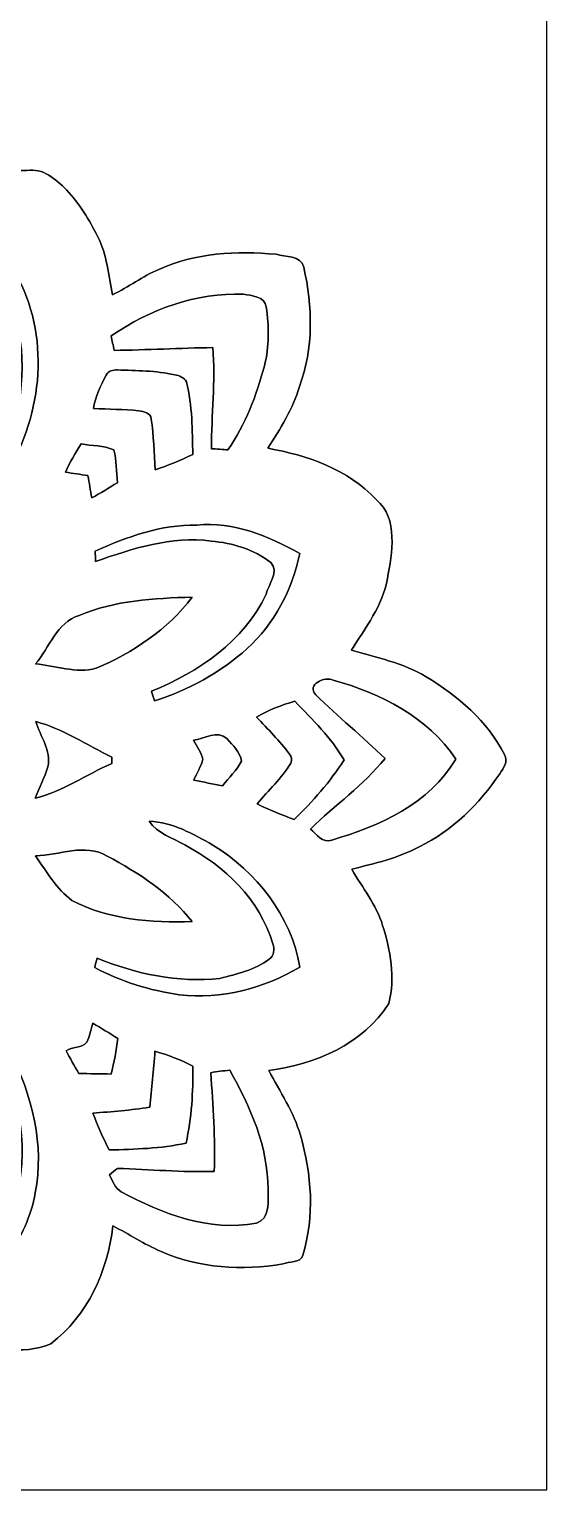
# Model space of a CAD drawing. Header units: centimetres. Extents: x -16.8 to 16.8, y -16.7 to 16.7.
# Drawn here: x 9.05 to 16.77, y -16.67 to 5.13 of the extents above; entities that cross this region are included whole.
import ezdxf

# ---------------------------------------------------------------- set-up
doc = ezdxf.new("R2010")
doc.units = ezdxf.units.CM
doc.header["$MEASUREMENT"] = 0
doc.layers.add('Layer 1', color=7, linetype='Continuous')

msp = doc.modelspace()

# ---------------------------------------------------------------- linework, layer by layer
at = {"layer": 'Layer 1', "color": 7}
for points, knots in [([(-16.77458, 16.66875), (-16.77458, 16.66875), (16.77458, 16.66875), (16.77458, 16.66875), (16.77458, 16.66875), (16.77458, 16.66875), (16.77458, -16.66875), (16.77458, -16.66875), (16.77458, -16.66875), (16.77458, -16.66875), (-16.77458, -16.66875), (-16.77458, -16.66875), (-16.77458, -16.66875), (-16.77458, -16.66875), (-16.77458, 16.66875), (-16.77458, 16.66875), (-16.77458, 16.66875), (-16.77458, 16.66875), (-16.77458, 16.66875), (-16.77458, 16.66875)], [0, 0, 0, 0, 0.16666667, 0.16666667, 0.16666667, 0.16666667, 0.33333333, 0.33333333, 0.33333333, 0.33333333, 0.5, 0.5, 0.5, 0.5, 0.66666667, 0.66666667, 0.66666667, 0.66666667, 1, 1, 1, 1]), ([(5.41267, 4.60798), (5.00733, 4.32082), (4.66055, 3.95146), (4.42031, 3.51508), (4.42031, 3.51508), (4.21464, 3.17535), (4.14055, 2.78059), (4.02484, 2.40594), (4.02484, 2.40594), (3.50238, 2.83386), (2.82293, 3.09174), (2.14101, 3.00743), (2.14101, 3.00743), (1.81681, 2.90266), (1.62031, 2.60632), (1.43263, 2.3428), (1.43263, 2.3428), (1.19451, 1.99214), (1.11795, 1.56845), (1.02129, 1.16381), (1.02129, 1.16381), (0.69215, 1.36454), (0.35983, 1.57798), (-0.01799, 1.67393), (-0.01799, 1.67393), (-0.58773, 1.85349), (-1.20579, 1.80481), (-1.78294, 1.68346), (-1.78294, 1.68346), (-1.93146, 1.16522), (-1.92687, 0.61031), (-1.82492, 0.08396), (-1.82492, 0.08396), (-1.73637, -0.36371), (-1.51553, -0.76623), (-1.26718, -1.14265), (-1.26718, -1.14265), (-1.80128, -1.22978), (-2.34103, -1.39347), (-2.7499, -1.76495), (-2.7499, -1.76495), (-2.94499, -1.94063), (-3.17782, -2.16041), (-3.12385, -2.45145), (-3.12385, -2.45145), (-3.14043, -3.06493), (-2.90618, -3.66536), (-2.51143, -4.13068), (-2.51143, -4.13068), (-2.70122, -4.18924), (-2.89348, -4.23898), (-3.08398, -4.29472), (-3.08398, -4.29472), (-3.70558, -4.48804), (-4.25274, -4.89479), (-4.63303, -5.42149), (-4.63303, -5.42149), (-4.70464, -5.54567), (-4.90749, -5.68113), (-4.82635, -5.8487), (-4.82635, -5.8487), (-4.54484, -6.34682), (-4.10633, -6.74829), (-3.61139, -7.03051), (-3.61139, -7.03051), (-3.2699, -7.22665), (-2.88114, -7.31308), (-2.51072, -7.43691), (-2.51072, -7.43691), (-2.95204, -7.96008), (-3.2071, -8.65681), (-3.09951, -9.34367), (-3.09951, -9.34367), (-3.04341, -9.57298), (-2.8254, -9.70915), (-2.66277, -9.85873), (-2.66277, -9.85873), (-2.27365, -10.19104), (-1.76777, -10.34274), (-1.27, -10.41506), (-1.27, -10.41506), (-1.57127, -10.88954), (-1.84291, -11.4046), (-1.88419, -11.9761), (-1.88419, -11.9761), (-1.89265, -12.35251), (-1.91594, -12.73951), (-1.82033, -13.10816), (-1.82033, -13.10816), (-1.79105, -13.25845), (-1.61255, -13.28667), (-1.48943, -13.30925), (-1.48943, -13.30925), (-0.87877, -13.40097), (-0.23601, -13.35334), (0.33408, -13.10464), (0.33408, -13.10464), (0.58702, -13.00445), (0.80927, -12.84323), (1.05728, -12.73281), (1.05728, -12.73281), (1.10913, -13.44189), (1.45097, -14.16579), (2.07116, -14.54256), (2.07116, -14.54256), (2.77036, -14.69037), (3.47063, -14.38381), (4.02872, -13.97917), (4.02872, -13.97917), (4.12397, -14.24905), (4.16207, -14.53868), (4.28942, -14.79726), (4.28942, -14.79726), (4.46687, -15.20155), (4.72581, -15.56985), (5.05248, -15.86759), (5.05248, -15.86759), (5.23487, -16.02422), (5.42431, -16.21049), (5.66491, -16.27152), (5.66491, -16.27152), (5.9309, -16.21155), (6.13092, -15.99318), (6.33448, -15.8242), (6.33448, -15.8242), (6.86435, -15.34266), (7.16245, -14.66215), (7.30074, -13.97), (7.30074, -13.97), (7.5438, -14.11605), (7.76781, -14.29985), (8.03839, -14.3951), (8.03839, -14.3951), (8.45679, -14.5475), (8.94503, -14.67626), (9.37295, -14.48858), (9.37295, -14.48858), (9.92223, -14.07654), (10.22279, -13.40203), (10.29899, -12.7314), (10.29899, -12.7314), (10.54312, -12.84993), (10.76501, -13.01009), (11.01831, -13.11134), (11.01831, -13.11134), (11.58628, -13.36357), (12.23045, -13.40132), (12.83829, -13.29866), (12.83829, -13.29866), (12.92225, -13.25774), (13.09511, -13.2909), (13.1318, -13.17061), (13.1318, -13.17061), (13.31489, -12.59099), (13.26515, -11.9574), (13.09899, -11.37955), (13.09899, -11.37955), (12.9988, -11.03136), (12.79137, -10.72903), (12.62486, -10.41153), (12.62486, -10.41153), (13.31454, -10.32651), (14.03703, -10.01818), (14.41697, -9.4107), (14.41697, -9.4107), (14.51504, -9.02652), (14.44484, -8.61942), (14.32525, -8.2483), (14.32525, -8.2483), (14.22964, -7.93962), (14.02327, -7.68562), (13.86311, -7.40974), (13.86311, -7.40974), (14.20566, -7.32155), (14.55632, -7.24429), (14.87029, -7.0739), (14.87029, -7.0739), (15.367, -6.83507), (15.76917, -6.43572), (16.07467, -5.98346), (16.07467, -5.98346), (16.12724, -5.90197), (16.20414, -5.79579), (16.14135, -5.69842), (16.14135, -5.69842), (15.89229, -5.19642), (15.44496, -4.82), (14.97259, -4.53602), (14.97259, -4.53602), (14.63075, -4.33105), (14.23599, -4.25168), (13.85923, -4.13879), (13.85923, -4.13879), (14.07125, -3.80153), (14.32525, -3.47557), (14.39721, -3.07269), (14.39721, -3.07269), (14.46248, -2.69169), (14.5669, -2.18052), (14.22823, -1.89371), (14.22823, -1.89371), (13.80455, -1.44074), (13.20659, -1.2319), (12.61216, -1.12854), (12.61216, -1.12854), (12.79525, -0.83503), (12.98857, -0.54151), (13.08347, -0.20496), (13.08347, -0.20496), (13.29443, 0.36336), (13.28314, 0.99166), (13.14697, 1.57586), (13.14697, 1.57586), (13.10569, 1.75648), (12.86827, 1.7205), (12.73387, 1.76671), (12.73387, 1.76671), (12.14649, 1.81751), (11.52807, 1.79246), (10.98515, 1.54023), (10.98515, 1.54023), (10.74067, 1.44074), (10.53077, 1.27847), (10.29511, 1.1624), (10.29511, 1.1624), (10.23126, 1.45344), (10.21327, 1.76071), (10.07463, 2.02918), (10.07463, 2.02918), (9.94586, 2.27859), (9.79911, 2.52307), (9.6079, 2.72909), (9.6079, 2.72909), (9.4488, 2.88396), (9.25618, 3.05894), (9.01382, 3.0159), (9.01382, 3.0159), (8.39435, 3.03812), (7.79533, 2.79471), (7.32543, 2.39959), (7.32543, 2.39959), (7.21713, 2.67441), (7.16456, 2.96792), (7.05097, 3.24062), (7.05097, 3.24062), (6.79415, 3.86115), (6.31331, 4.37409), (5.74216, 4.71946), (5.74216, 4.71946), (5.62328, 4.79178), (5.50192, 4.66831), (5.41267, 4.60798)], [0, 0, 0, 0, 0.015625, 0.015625, 0.015625, 0.015625, 0.03125, 0.03125, 0.03125, 0.03125, 0.046875, 0.046875, 0.046875, 0.046875, 0.0625, 0.0625, 0.0625, 0.0625, 0.078125, 0.078125, 0.078125, 0.078125, 0.09375, 0.09375, 0.09375, 0.09375, 0.109375, 0.109375, 0.109375, 0.109375, 0.125, 0.125, 0.125, 0.125, 0.140625, 0.140625, 0.140625, 0.140625, 0.15625, 0.15625, 0.15625, 0.15625, 0.171875, 0.171875, 0.171875, 0.171875, 0.1875, 0.1875, 0.1875, 0.1875, 0.203125, 0.203125, 0.203125, 0.203125, 0.21875, 0.21875, 0.21875, 0.21875, 0.234375, 0.234375, 0.234375, 0.234375, 0.25, 0.25, 0.25, 0.25, 0.265625, 0.265625, 0.265625, 0.265625, 0.28125, 0.28125, 0.28125, 0.28125, 0.296875, 0.296875, 0.296875, 0.296875, 0.3125, 0.3125, 0.3125, 0.3125, 0.328125, 0.328125, 0.328125, 0.328125, 0.34375, 0.34375, 0.34375, 0.34375, 0.359375, 0.359375, 0.359375, 0.359375, 0.375, 0.375, 0.375, 0.375, 0.390625, 0.390625, 0.390625, 0.390625, 0.40625, 0.40625, 0.40625, 0.40625, 0.421875, 0.421875, 0.421875, 0.421875, 0.4375, 0.4375, 0.4375, 0.4375, 0.453125, 0.453125, 0.453125, 0.453125, 0.46875, 0.46875, 0.46875, 0.46875, 0.484375, 0.484375, 0.484375, 0.484375, 0.5, 0.5, 0.5, 0.5, 0.515625, 0.515625, 0.515625, 0.515625, 0.53125, 0.53125, 0.53125, 0.53125, 0.546875, 0.546875, 0.546875, 0.546875, 0.5625, 0.5625, 0.5625, 0.5625, 0.578125, 0.578125, 0.578125, 0.578125, 0.59375, 0.59375, 0.59375, 0.59375, 0.609375, 0.609375, 0.609375, 0.609375, 0.625, 0.625, 0.625, 0.625, 0.640625, 0.640625, 0.640625, 0.640625, 0.65625, 0.65625, 0.65625, 0.65625, 0.671875, 0.671875, 0.671875, 0.671875, 0.6875, 0.6875, 0.6875, 0.6875, 0.703125, 0.703125, 0.703125, 0.703125, 0.71875, 0.71875, 0.71875, 0.71875, 0.734375, 0.734375, 0.734375, 0.734375, 0.75, 0.75, 0.75, 0.75, 0.765625, 0.765625, 0.765625, 0.765625, 0.78125, 0.78125, 0.78125, 0.78125, 0.796875, 0.796875, 0.796875, 0.796875, 0.8125, 0.8125, 0.8125, 0.8125, 0.828125, 0.828125, 0.828125, 0.828125, 0.84375, 0.84375, 0.84375, 0.84375, 0.859375, 0.859375, 0.859375, 0.859375, 0.875, 0.875, 0.875, 0.875, 0.890625, 0.890625, 0.890625, 0.890625, 0.90625, 0.90625, 0.90625, 0.90625, 0.921875, 0.921875, 0.921875, 0.921875, 0.9375, 0.9375, 0.9375, 0.9375, 0.953125, 0.953125, 0.953125, 0.953125, 0.96875, 0.96875, 0.96875, 0.96875, 1, 1, 1, 1]), ([(8.73584, 1.65488), (9.3412, 0.77682), (9.3024, -0.41487), (8.80569, -1.33103), (8.80569, -1.33103), (8.76617, -1.39453), (8.68539, -1.40688), (8.62154, -1.43369), (8.62154, -1.43369), (8.85613, -0.78564), (9.03711, -0.08819), (8.89494, 0.6036), (8.89494, 0.6036), (8.85084, 0.84702), (8.70867, 1.05728), (8.59578, 1.27247), (8.59578, 1.27247), (7.67327, 1.1109), (7.03615, 0.28399), (6.70877, -0.54151), (6.70877, -0.54151), (6.65868, -0.54187), (6.60894, -0.54257), (6.55955, -0.54363), (6.55955, -0.54363), (6.69925, -0.00776), (6.99347, 0.48331), (7.36388, 0.89112), (7.36388, 0.89112), (7.72407, 1.28799), (8.22642, 1.51836), (8.73584, 1.65488)], [0, 0, 0, 0, 0.11111111, 0.11111111, 0.11111111, 0.11111111, 0.22222222, 0.22222222, 0.22222222, 0.22222222, 0.33333333, 0.33333333, 0.33333333, 0.33333333, 0.44444444, 0.44444444, 0.44444444, 0.44444444, 0.55555556, 0.55555556, 0.55555556, 0.55555556, 0.66666667, 0.66666667, 0.66666667, 0.66666667, 0.77777778, 0.77777778, 0.77777778, 0.77777778, 1, 1, 1, 1]), ([(10.27501, 0.54786), (10.84792, 0.94827), (11.54465, 1.19803), (12.24844, 1.17087), (12.24844, 1.17087), (12.37086, 1.15111), (12.55995, 1.13806), (12.58782, 0.98249), (12.58782, 0.98249), (12.62697, 0.69144), (12.63721, 0.38806), (12.5603, 0.10125), (12.5603, 0.10125), (12.44282, -0.33937), (12.27667, -0.77364), (12.01561, -1.15041), (12.01561, -1.15041), (11.95493, -1.14618), (11.83358, -1.13806), (11.77325, -1.13383), (11.77325, -1.13383), (11.76514, -0.63041), (11.83217, -0.12735), (11.7916, 0.375), (11.7916, 0.375), (11.29982, 0.36654), (10.80911, 0.33867), (10.31769, 0.33302), (10.31769, 0.33302), (10.30287, 0.40464), (10.28841, 0.4766), (10.27501, 0.54786)], [0, 0, 0, 0, 0.11111111, 0.11111111, 0.11111111, 0.11111111, 0.22222222, 0.22222222, 0.22222222, 0.22222222, 0.33333333, 0.33333333, 0.33333333, 0.33333333, 0.44444444, 0.44444444, 0.44444444, 0.44444444, 0.55555556, 0.55555556, 0.55555556, 0.55555556, 0.66666667, 0.66666667, 0.66666667, 0.66666667, 0.77777778, 0.77777778, 0.77777778, 0.77777778, 1, 1, 1, 1]), ([(10.19986, -0.03493), (10.2295, 0.02681), (10.30393, 0.04269), (10.36673, 0.04022), (10.36673, 0.04022), (10.65212, 0.0314), (10.94211, 0.02999), (11.22327, -0.03069), (11.22327, -0.03069), (11.28924, -0.04586), (11.36579, -0.06985), (11.39613, -0.13723), (11.39613, -0.13723), (11.49103, -0.49071), (11.47904, -0.85937), (11.4935, -1.22202), (11.4935, -1.22202), (11.30864, -1.30493), (11.12308, -1.38712), (10.92976, -1.4478), (10.92976, -1.4478), (10.91459, -1.19556), (10.90683, -0.94121), (10.87296, -0.69109), (10.87296, -0.69109), (10.85991, -0.60184), (10.76007, -0.57714), (10.68493, -0.56868), (10.68493, -0.56868), (10.45951, -0.54575), (10.23373, -0.54469), (10.00831, -0.53658), (10.00831, -0.53658), (10.04041, -0.35948), (10.11096, -0.19085), (10.19986, -0.03493)], [0, 0, 0, 0, 0.1, 0.1, 0.1, 0.1, 0.2, 0.2, 0.2, 0.2, 0.3, 0.3, 0.3, 0.3, 0.4, 0.4, 0.4, 0.4, 0.5, 0.5, 0.5, 0.5, 0.6, 0.6, 0.6, 0.6, 0.7, 0.7, 0.7, 0.7, 0.8, 0.8, 0.8, 0.8, 1, 1, 1, 1]), ([(9.82486, -1.06292), (9.98537, -1.09502), (10.16212, -1.08056), (10.31346, -1.15182), (10.31346, -1.15182), (10.35262, -1.31128), (10.34909, -1.47814), (10.36743, -1.64148), (10.36743, -1.64148), (10.23937, -1.71768), (10.11484, -1.7974), (9.98502, -1.86972), (9.98502, -1.86972), (9.9628, -1.75542), (9.94833, -1.64783), (9.92752, -1.53529), (9.92752, -1.53529), (9.81498, -1.51765), (9.70245, -1.50107), (9.59062, -1.48484), (9.59062, -1.48484), (9.65482, -1.33703), (9.73949, -1.19909), (9.82486, -1.06292)], [0, 0, 0, 0, 0.14285714, 0.14285714, 0.14285714, 0.14285714, 0.28571429, 0.28571429, 0.28571429, 0.28571429, 0.42857143, 0.42857143, 0.42857143, 0.42857143, 0.57142857, 0.57142857, 0.57142857, 0.57142857, 0.71428571, 0.71428571, 0.71428571, 0.71428571, 1, 1, 1, 1]), ([(10.03653, -2.66241), (10.51278, -2.44404), (11.02184, -2.26766), (11.55277, -2.27401), (11.55277, -2.27401), (12.09922, -2.21615), (12.62133, -2.43769), (13.08735, -2.6991), (13.08735, -2.6991), (12.98011, -3.23709), (12.70776, -3.74544), (12.30277, -4.11798), (12.30277, -4.11798), (11.90378, -4.47216), (11.42859, -4.73886), (10.91882, -4.8962), (10.91882, -4.8962), (10.90436, -4.84787), (10.89025, -4.79989), (10.87649, -4.75192), (10.87649, -4.75192), (11.5764, -4.47005), (12.25444, -4.00473), (12.58676, -3.30694), (12.58676, -3.30694), (12.6171, -3.15842), (12.79137, -2.97145), (12.65626, -2.83104), (12.65626, -2.83104), (12.40331, -2.63666), (12.08229, -2.54176), (11.7669, -2.51284), (11.7669, -2.51284), (11.17388, -2.43417), (10.59392, -2.62608), (10.04041, -2.81587), (10.04041, -2.81587), (10.03864, -2.76437), (10.03723, -2.71321), (10.03653, -2.66241)], [0, 0, 0, 0, 0.09090909, 0.09090909, 0.09090909, 0.09090909, 0.18181818, 0.18181818, 0.18181818, 0.18181818, 0.27272727, 0.27272727, 0.27272727, 0.27272727, 0.36363636, 0.36363636, 0.36363636, 0.36363636, 0.45454545, 0.45454545, 0.45454545, 0.45454545, 0.54545455, 0.54545455, 0.54545455, 0.54545455, 0.63636364, 0.63636364, 0.63636364, 0.63636364, 0.72727273, 0.72727273, 0.72727273, 0.72727273, 0.81818182, 0.81818182, 0.81818182, 0.81818182, 1, 1, 1, 1]), ([(9.79523, -3.62197), (10.32863, -3.3976), (10.91106, -3.36409), (11.48186, -3.35033), (11.48186, -3.35033), (11.11779, -3.82976), (10.60097, -4.17901), (10.04993, -4.40972), (10.04993, -4.40972), (9.74972, -4.49227), (9.44421, -4.37162), (9.14506, -4.34481), (9.14506, -4.34481), (9.35284, -4.09893), (9.46185, -3.73168), (9.79523, -3.62197)], [0, 0, 0, 0, 0.2, 0.2, 0.2, 0.2, 0.4, 0.4, 0.4, 0.4, 0.6, 0.6, 0.6, 0.6, 1, 1, 1, 1]), ([(13.32724, -4.80448), (13.18154, -4.65843), (13.46694, -4.51944), (13.58794, -4.58999), (13.58794, -4.58999), (14.29632, -4.78014), (15.00117, -5.13891), (15.41709, -5.76615), (15.41709, -5.76615), (15.02657, -6.43149), (14.27833, -6.76804), (13.56466, -6.97301), (13.56466, -6.97301), (13.43131, -7.02663), (13.33641, -6.88587), (13.24998, -6.80967), (13.24998, -6.80967), (13.61299, -6.45195), (14.03914, -6.15421), (14.36088, -5.75663), (14.36088, -5.75663), (14.02644, -5.42854), (13.65744, -5.13609), (13.32724, -4.80448)], [0, 0, 0, 0, 0.14285714, 0.14285714, 0.14285714, 0.14285714, 0.28571429, 0.28571429, 0.28571429, 0.28571429, 0.42857143, 0.42857143, 0.42857143, 0.42857143, 0.57142857, 0.57142857, 0.57142857, 0.57142857, 0.71428571, 0.71428571, 0.71428571, 0.71428571, 1, 1, 1, 1]), ([(12.44459, -5.13997), (12.62204, -5.03343), (12.81677, -4.95935), (13.01538, -4.90255), (13.01538, -4.90255), (13.2782, -5.17842), (13.55866, -5.44336), (13.74846, -5.7785), (13.74846, -5.7785), (13.54032, -6.10623), (13.28244, -6.39904), (13.00268, -6.66715), (13.00268, -6.66715), (12.81642, -6.59447), (12.62909, -6.52463), (12.45094, -6.43361), (12.45094, -6.43361), (12.61957, -6.23252), (12.81712, -6.05367), (12.95365, -5.82754), (12.95365, -5.82754), (12.97517, -5.78344), (12.96741, -5.72735), (12.93495, -5.69101), (12.93495, -5.69101), (12.78643, -5.49381), (12.61181, -5.31989), (12.44459, -5.13997)], [0, 0, 0, 0, 0.125, 0.125, 0.125, 0.125, 0.25, 0.25, 0.25, 0.25, 0.375, 0.375, 0.375, 0.375, 0.5, 0.5, 0.5, 0.5, 0.625, 0.625, 0.625, 0.625, 0.75, 0.75, 0.75, 0.75, 1, 1, 1, 1]), ([(9.14788, -5.207), (9.55463, -5.30931), (9.906, -5.55766), (10.28206, -5.73511), (10.28206, -5.73511), (10.28206, -5.7598), (10.28171, -5.80919), (10.28136, -5.83389), (10.28136, -5.83389), (9.89753, -5.99652), (9.55005, -6.24805), (9.14118, -6.34859), (9.14118, -6.34859), (9.19692, -6.18984), (9.28088, -6.04167), (9.33062, -5.88081), (9.33062, -5.88081), (9.37754, -5.63704), (9.21949, -5.42819), (9.14788, -5.207)], [0, 0, 0, 0, 0.16666667, 0.16666667, 0.16666667, 0.16666667, 0.33333333, 0.33333333, 0.33333333, 0.33333333, 0.5, 0.5, 0.5, 0.5, 0.66666667, 0.66666667, 0.66666667, 0.66666667, 1, 1, 1, 1]), ([(11.50408, -5.48146), (11.65789, -5.4677), (11.86392, -5.32201), (12.00079, -5.46065), (12.00079, -5.46065), (12.0837, -5.56154), (12.20329, -5.65856), (12.21881, -5.7972), (12.21881, -5.7972), (12.14402, -5.93196), (12.03149, -6.04132), (11.93659, -6.16232), (11.93659, -6.16232), (11.7923, -6.13622), (11.64907, -6.10941), (11.50585, -6.08154), (11.50585, -6.08154), (11.5503, -5.97676), (11.61486, -5.87904), (11.64272, -5.76792), (11.64272, -5.76792), (11.61697, -5.66385), (11.54994, -5.57671), (11.50408, -5.48146)], [0, 0, 0, 0, 0.14285714, 0.14285714, 0.14285714, 0.14285714, 0.28571429, 0.28571429, 0.28571429, 0.28571429, 0.42857143, 0.42857143, 0.42857143, 0.42857143, 0.57142857, 0.57142857, 0.57142857, 0.57142857, 0.71428571, 0.71428571, 0.71428571, 0.71428571, 1, 1, 1, 1]), ([(10.84157, -6.69325), (11.18729, -6.70877), (11.49738, -6.88093), (11.79089, -7.04779), (11.79089, -7.04779), (12.4393, -7.45243), (12.96106, -8.10084), (13.08947, -8.86919), (13.08947, -8.86919), (12.55007, -9.19021), (11.91719, -9.35037), (11.28959, -9.28229), (11.28959, -9.28229), (10.84968, -9.21702), (10.42, -9.08579), (10.02771, -8.87554), (10.02771, -8.87554), (10.0397, -8.82826), (10.05276, -8.7817), (10.06581, -8.73513), (10.06581, -8.73513), (10.6426, -8.97467), (11.2709, -9.10414), (11.89637, -9.03852), (11.89637, -9.03852), (12.14931, -8.97361), (12.42025, -8.91152), (12.63332, -8.75101), (12.63332, -8.75101), (12.70988, -8.69879), (12.71341, -8.60002), (12.68518, -8.52029), (12.68518, -8.52029), (12.49362, -7.86271), (11.96481, -7.35859), (11.37214, -7.04674), (11.37214, -7.04674), (11.19011, -6.93808), (10.96363, -6.87987), (10.84157, -6.69325)], [0, 0, 0, 0, 0.09090909, 0.09090909, 0.09090909, 0.09090909, 0.18181818, 0.18181818, 0.18181818, 0.18181818, 0.27272727, 0.27272727, 0.27272727, 0.27272727, 0.36363636, 0.36363636, 0.36363636, 0.36363636, 0.45454545, 0.45454545, 0.45454545, 0.45454545, 0.54545455, 0.54545455, 0.54545455, 0.54545455, 0.63636364, 0.63636364, 0.63636364, 0.63636364, 0.72727273, 0.72727273, 0.72727273, 0.72727273, 0.81818182, 0.81818182, 0.81818182, 0.81818182, 1, 1, 1, 1]), ([(9.14682, -7.21042), (9.49396, -7.2009), (9.88554, -7.01569), (10.21256, -7.21395), (10.21256, -7.21395), (10.68493, -7.45984), (11.14848, -7.76887), (11.48186, -8.19079), (11.48186, -8.19079), (10.87649, -8.20526), (10.23408, -8.16469), (9.68869, -7.87541), (9.68869, -7.87541), (9.45938, -7.70114), (9.30628, -7.44714), (9.14682, -7.21042)], [0, 0, 0, 0, 0.2, 0.2, 0.2, 0.2, 0.4, 0.4, 0.4, 0.4, 0.6, 0.6, 0.6, 0.6, 1, 1, 1, 1]), ([(9.99984, -9.70774), (10.12578, -9.779), (10.24714, -9.85732), (10.37096, -9.93457), (10.37096, -9.93457), (10.34415, -10.11202), (10.32475, -10.29335), (10.27183, -10.46586), (10.27183, -10.46586), (10.11061, -10.46127), (9.95186, -10.46057), (9.79241, -10.45739), (9.79241, -10.45739), (9.72644, -10.34309), (9.66011, -10.23267), (9.60049, -10.11661), (9.60049, -10.11661), (9.68622, -10.05769), (9.84179, -10.08239), (9.912, -9.98749), (9.912, -9.98749), (9.95609, -9.89965), (9.96985, -9.79946), (9.99984, -9.70774)], [0, 0, 0, 0, 0.14285714, 0.14285714, 0.14285714, 0.14285714, 0.28571429, 0.28571429, 0.28571429, 0.28571429, 0.42857143, 0.42857143, 0.42857143, 0.42857143, 0.57142857, 0.57142857, 0.57142857, 0.57142857, 0.71428571, 0.71428571, 0.71428571, 0.71428571, 1, 1, 1, 1]), ([(8.61942, -10.14554), (8.67022, -10.14342), (8.72137, -10.1413), (8.77288, -10.13954), (8.77288, -10.13954), (9.09002, -10.78371), (9.28264, -11.52243), (9.13977, -12.23963), (9.13977, -12.23963), (9.08332, -12.58288), (8.91681, -12.89297), (8.76194, -13.19989), (8.76194, -13.19989), (7.76429, -13.02597), (6.95995, -12.21705), (6.64281, -11.27548), (6.64281, -11.27548), (6.61211, -11.17141), (6.60082, -11.05041), (6.5913, -10.9474), (6.5913, -10.9474), (6.77792, -11.08216), (6.83189, -11.31852), (6.94478, -11.50691), (6.94478, -11.50691), (7.2831, -12.11298), (7.81191, -12.67566), (8.51641, -12.82136), (8.51641, -12.82136), (8.69985, -12.74516), (8.75594, -12.52784), (8.83461, -12.36169), (8.83461, -12.36169), (9.07697, -11.62897), (8.89071, -10.84404), (8.61942, -10.14554)], [0, 0, 0, 0, 0.1, 0.1, 0.1, 0.1, 0.2, 0.2, 0.2, 0.2, 0.3, 0.3, 0.3, 0.3, 0.4, 0.4, 0.4, 0.4, 0.5, 0.5, 0.5, 0.5, 0.6, 0.6, 0.6, 0.6, 0.7, 0.7, 0.7, 0.7, 0.8, 0.8, 0.8, 0.8, 1, 1, 1, 1]), ([(10.92764, -10.12507), (11.12132, -10.18187), (11.31182, -10.25243), (11.49138, -10.34627), (11.49138, -10.34627), (11.49773, -10.73256), (11.47551, -11.1185), (11.39049, -11.49667), (11.39049, -11.49667), (11.01302, -11.57781), (10.62637, -11.58769), (10.24255, -11.59792), (10.24255, -11.59792), (10.15259, -11.41906), (10.0711, -11.23632), (10.00054, -11.04971), (10.00054, -11.04971), (10.28418, -11.02607), (10.56922, -11.00561), (10.85074, -10.95939), (10.85074, -10.95939), (10.87614, -10.68105), (10.90295, -10.40342), (10.92764, -10.12507)], [0, 0, 0, 0, 0.14285714, 0.14285714, 0.14285714, 0.14285714, 0.28571429, 0.28571429, 0.28571429, 0.28571429, 0.42857143, 0.42857143, 0.42857143, 0.42857143, 0.57142857, 0.57142857, 0.57142857, 0.57142857, 0.71428571, 0.71428571, 0.71428571, 0.71428571, 1, 1, 1, 1]), ([(11.76161, -10.4454), (11.85474, -10.42882), (11.94858, -10.41682), (12.04313, -10.40871), (12.04313, -10.40871), (12.35322, -10.95234), (12.61498, -11.54994), (12.61498, -12.18812), (12.61498, -12.18812), (12.61533, -12.34934), (12.64602, -12.62803), (12.44177, -12.69047), (12.44177, -12.69047), (11.73304, -12.82206), (11.03665, -12.54936), (10.42317, -12.22163), (10.42317, -12.22163), (10.32933, -12.17083), (10.29441, -12.05512), (10.2489, -11.9694), (10.2489, -11.9694), (10.28876, -11.93659), (10.32898, -11.90449), (10.36955, -11.87238), (10.36955, -11.87238), (10.85039, -11.88896), (11.33122, -11.9313), (11.81241, -11.91966), (11.81241, -11.91966), (11.83181, -11.42788), (11.7923, -10.93576), (11.76161, -10.4454)], [0, 0, 0, 0, 0.11111111, 0.11111111, 0.11111111, 0.11111111, 0.22222222, 0.22222222, 0.22222222, 0.22222222, 0.33333333, 0.33333333, 0.33333333, 0.33333333, 0.44444444, 0.44444444, 0.44444444, 0.44444444, 0.55555556, 0.55555556, 0.55555556, 0.55555556, 0.66666667, 0.66666667, 0.66666667, 0.66666667, 0.77777778, 0.77777778, 0.77777778, 0.77777778, 1, 1, 1, 1])]:
    msp.add_open_spline(points, degree=3, knots=knots, dxfattribs=at)
at = {"layer": 'Layer 1', "color": 8}
for points, knots in [([(5.41267, 4.60798), (5.50192, 4.66831), (5.62328, 4.79178), (5.74216, 4.71946), (5.74216, 4.71946), (6.31331, 4.37409), (6.79415, 3.86115), (7.05097, 3.24062), (7.05097, 3.24062), (7.16456, 2.96792), (7.21713, 2.67441), (7.32543, 2.39959), (7.32543, 2.39959), (7.79533, 2.79471), (8.39435, 3.03812), (9.01382, 3.0159), (9.01382, 3.0159), (9.25618, 3.05894), (9.4488, 2.88396), (9.6079, 2.72909), (9.6079, 2.72909), (9.79911, 2.52307), (9.94586, 2.27859), (10.07463, 2.02918), (10.07463, 2.02918), (10.21327, 1.76071), (10.23126, 1.45344), (10.29511, 1.1624), (10.29511, 1.1624), (10.53077, 1.27847), (10.74067, 1.44074), (10.98515, 1.54023), (10.98515, 1.54023), (11.52807, 1.79246), (12.14649, 1.81751), (12.73387, 1.76671), (12.73387, 1.76671), (12.86827, 1.7205), (13.10569, 1.75648), (13.14697, 1.57586), (13.14697, 1.57586), (13.28314, 0.99166), (13.29443, 0.36336), (13.08347, -0.20496), (13.08347, -0.20496), (12.98857, -0.54151), (12.79525, -0.83503), (12.61216, -1.12854), (12.61216, -1.12854), (13.20659, -1.2319), (13.80455, -1.44074), (14.22823, -1.89371), (14.22823, -1.89371), (14.5669, -2.18052), (14.46248, -2.69169), (14.39721, -3.07269), (14.39721, -3.07269), (14.32525, -3.47557), (14.07125, -3.80153), (13.85923, -4.13879), (13.85923, -4.13879), (14.23599, -4.25168), (14.63075, -4.33105), (14.97259, -4.53602), (14.97259, -4.53602), (15.44496, -4.82), (15.89229, -5.19642), (16.14135, -5.69842), (16.14135, -5.69842), (16.20414, -5.79579), (16.12724, -5.90197), (16.07467, -5.98346), (16.07467, -5.98346), (15.76917, -6.43572), (15.367, -6.83507), (14.87029, -7.0739), (14.87029, -7.0739), (14.55632, -7.24429), (14.20566, -7.32155), (13.86311, -7.40974), (13.86311, -7.40974), (14.02327, -7.68562), (14.22964, -7.93962), (14.32525, -8.2483), (14.32525, -8.2483), (14.44484, -8.61942), (14.51504, -9.02652), (14.41697, -9.4107), (14.41697, -9.4107), (14.03703, -10.01818), (13.31454, -10.32651), (12.62486, -10.41153), (12.62486, -10.41153), (12.79137, -10.72903), (12.9988, -11.03136), (13.09899, -11.37955), (13.09899, -11.37955), (13.26515, -11.9574), (13.31489, -12.59099), (13.1318, -13.17061), (13.1318, -13.17061), (13.09511, -13.2909), (12.92225, -13.25774), (12.83829, -13.29866), (12.83829, -13.29866), (12.23045, -13.40132), (11.58628, -13.36357), (11.01831, -13.11134), (11.01831, -13.11134), (10.76501, -13.01009), (10.54312, -12.84993), (10.29899, -12.7314), (10.29899, -12.7314), (10.22279, -13.40203), (9.92223, -14.07654), (9.37295, -14.48858), (9.37295, -14.48858), (8.94503, -14.67626), (8.45679, -14.5475), (8.03839, -14.3951), (8.03839, -14.3951), (7.76781, -14.29985), (7.5438, -14.11605), (7.30074, -13.97), (7.30074, -13.97), (7.16245, -14.66215), (6.86435, -15.34266), (6.33448, -15.8242), (6.33448, -15.8242), (6.13092, -15.99318), (5.9309, -16.21155), (5.66491, -16.27152), (5.66491, -16.27152), (5.42431, -16.21049), (5.23487, -16.02422), (5.05248, -15.86759), (5.05248, -15.86759), (4.72581, -15.56985), (4.46687, -15.20155), (4.28942, -14.79726), (4.28942, -14.79726), (4.16207, -14.53868), (4.12397, -14.24905), (4.02872, -13.97917), (4.02872, -13.97917), (3.47063, -14.38381), (2.77036, -14.69037), (2.07116, -14.54256), (2.07116, -14.54256), (1.45097, -14.16579), (1.10913, -13.44189), (1.05728, -12.73281), (1.05728, -12.73281), (0.80927, -12.84323), (0.58702, -13.00445), (0.33408, -13.10464), (0.33408, -13.10464), (-0.23601, -13.35334), (-0.87877, -13.40097), (-1.48943, -13.30925), (-1.48943, -13.30925), (-1.61255, -13.28667), (-1.79105, -13.25845), (-1.82033, -13.10816), (-1.82033, -13.10816), (-1.91594, -12.73951), (-1.89265, -12.35251), (-1.88419, -11.9761), (-1.88419, -11.9761), (-1.84291, -11.4046), (-1.57127, -10.88954), (-1.27, -10.41506), (-1.27, -10.41506), (-1.76777, -10.34274), (-2.27365, -10.19104), (-2.66277, -9.85873), (-2.66277, -9.85873), (-2.8254, -9.70915), (-3.04341, -9.57298), (-3.09951, -9.34367), (-3.09951, -9.34367), (-3.2071, -8.65681), (-2.95204, -7.96008), (-2.51072, -7.43691), (-2.51072, -7.43691), (-2.88114, -7.31308), (-3.2699, -7.22665), (-3.61139, -7.03051), (-3.61139, -7.03051), (-4.10633, -6.74829), (-4.54484, -6.34682), (-4.82635, -5.8487), (-4.82635, -5.8487), (-4.90749, -5.68113), (-4.70464, -5.54567), (-4.63303, -5.42149), (-4.63303, -5.42149), (-4.25274, -4.89479), (-3.70558, -4.48804), (-3.08398, -4.29472), (-3.08398, -4.29472), (-2.89348, -4.23898), (-2.70122, -4.18924), (-2.51143, -4.13068), (-2.51143, -4.13068), (-2.90618, -3.66536), (-3.14043, -3.06493), (-3.12385, -2.45145), (-3.12385, -2.45145), (-3.17782, -2.16041), (-2.94499, -1.94063), (-2.7499, -1.76495), (-2.7499, -1.76495), (-2.34103, -1.39347), (-1.80128, -1.22978), (-1.26718, -1.14265), (-1.26718, -1.14265), (-1.51553, -0.76623), (-1.73637, -0.36371), (-1.82492, 0.08396), (-1.82492, 0.08396), (-1.92687, 0.61031), (-1.93146, 1.16522), (-1.78294, 1.68346), (-1.78294, 1.68346), (-1.20579, 1.80481), (-0.58773, 1.85349), (-0.01799, 1.67393), (-0.01799, 1.67393), (0.35983, 1.57798), (0.69215, 1.36454), (1.02129, 1.16381), (1.02129, 1.16381), (1.11795, 1.56845), (1.19451, 1.99214), (1.43263, 2.3428), (1.43263, 2.3428), (1.62031, 2.60632), (1.81681, 2.90266), (2.14101, 3.00743), (2.14101, 3.00743), (2.82293, 3.09174), (3.50238, 2.83386), (4.02484, 2.40594), (4.02484, 2.40594), (4.14055, 2.78059), (4.21464, 3.17535), (4.42031, 3.51508), (4.42031, 3.51508), (4.66055, 3.95146), (5.00733, 4.32082), (5.41267, 4.60798), (5.41267, 4.60798), (5.41267, 4.60798), (5.41267, 4.60798), (5.41267, 4.60798)], [0, 0, 0, 0, 0.01538462, 0.01538462, 0.01538462, 0.01538462, 0.03076923, 0.03076923, 0.03076923, 0.03076923, 0.04615385, 0.04615385, 0.04615385, 0.04615385, 0.06153846, 0.06153846, 0.06153846, 0.06153846, 0.07692308, 0.07692308, 0.07692308, 0.07692308, 0.09230769, 0.09230769, 0.09230769, 0.09230769, 0.10769231, 0.10769231, 0.10769231, 0.10769231, 0.12307692, 0.12307692, 0.12307692, 0.12307692, 0.13846154, 0.13846154, 0.13846154, 0.13846154, 0.15384615, 0.15384615, 0.15384615, 0.15384615, 0.16923077, 0.16923077, 0.16923077, 0.16923077, 0.18461538, 0.18461538, 0.18461538, 0.18461538, 0.2, 0.2, 0.2, 0.2, 0.21538462, 0.21538462, 0.21538462, 0.21538462, 0.23076923, 0.23076923, 0.23076923, 0.23076923, 0.24615385, 0.24615385, 0.24615385, 0.24615385, 0.26153846, 0.26153846, 0.26153846, 0.26153846, 0.27692308, 0.27692308, 0.27692308, 0.27692308, 0.29230769, 0.29230769, 0.29230769, 0.29230769, 0.30769231, 0.30769231, 0.30769231, 0.30769231, 0.32307692, 0.32307692, 0.32307692, 0.32307692, 0.33846154, 0.33846154, 0.33846154, 0.33846154, 0.35384615, 0.35384615, 0.35384615, 0.35384615, 0.36923077, 0.36923077, 0.36923077, 0.36923077, 0.38461538, 0.38461538, 0.38461538, 0.38461538, 0.4, 0.4, 0.4, 0.4, 0.41538462, 0.41538462, 0.41538462, 0.41538462, 0.43076923, 0.43076923, 0.43076923, 0.43076923, 0.44615385, 0.44615385, 0.44615385, 0.44615385, 0.46153846, 0.46153846, 0.46153846, 0.46153846, 0.47692308, 0.47692308, 0.47692308, 0.47692308, 0.49230769, 0.49230769, 0.49230769, 0.49230769, 0.50769231, 0.50769231, 0.50769231, 0.50769231, 0.52307692, 0.52307692, 0.52307692, 0.52307692, 0.53846154, 0.53846154, 0.53846154, 0.53846154, 0.55384615, 0.55384615, 0.55384615, 0.55384615, 0.56923077, 0.56923077, 0.56923077, 0.56923077, 0.58461538, 0.58461538, 0.58461538, 0.58461538, 0.6, 0.6, 0.6, 0.6, 0.61538462, 0.61538462, 0.61538462, 0.61538462, 0.63076923, 0.63076923, 0.63076923, 0.63076923, 0.64615385, 0.64615385, 0.64615385, 0.64615385, 0.66153846, 0.66153846, 0.66153846, 0.66153846, 0.67692308, 0.67692308, 0.67692308, 0.67692308, 0.69230769, 0.69230769, 0.69230769, 0.69230769, 0.70769231, 0.70769231, 0.70769231, 0.70769231, 0.72307692, 0.72307692, 0.72307692, 0.72307692, 0.73846154, 0.73846154, 0.73846154, 0.73846154, 0.75384615, 0.75384615, 0.75384615, 0.75384615, 0.76923077, 0.76923077, 0.76923077, 0.76923077, 0.78461538, 0.78461538, 0.78461538, 0.78461538, 0.8, 0.8, 0.8, 0.8, 0.81538462, 0.81538462, 0.81538462, 0.81538462, 0.83076923, 0.83076923, 0.83076923, 0.83076923, 0.84615385, 0.84615385, 0.84615385, 0.84615385, 0.86153846, 0.86153846, 0.86153846, 0.86153846, 0.87692308, 0.87692308, 0.87692308, 0.87692308, 0.89230769, 0.89230769, 0.89230769, 0.89230769, 0.90769231, 0.90769231, 0.90769231, 0.90769231, 0.92307692, 0.92307692, 0.92307692, 0.92307692, 0.93846154, 0.93846154, 0.93846154, 0.93846154, 0.95384615, 0.95384615, 0.95384615, 0.95384615, 0.96923077, 0.96923077, 0.96923077, 0.96923077, 1, 1, 1, 1]), ([(8.73584, 1.65488), (8.22642, 1.51836), (7.72407, 1.28799), (7.36388, 0.89112), (7.36388, 0.89112), (6.99347, 0.48331), (6.69925, -0.00776), (6.55955, -0.54363), (6.55955, -0.54363), (6.60894, -0.54257), (6.65868, -0.54187), (6.70877, -0.54151), (6.70877, -0.54151), (7.03615, 0.28399), (7.67327, 1.1109), (8.59578, 1.27247), (8.59578, 1.27247), (8.70867, 1.05728), (8.85084, 0.84702), (8.89494, 0.6036), (8.89494, 0.6036), (9.03711, -0.08819), (8.85613, -0.78564), (8.62154, -1.43369), (8.62154, -1.43369), (8.68539, -1.40688), (8.76617, -1.39453), (8.80569, -1.33103), (8.80569, -1.33103), (9.3024, -0.41487), (9.3412, 0.77682), (8.73584, 1.65488), (8.73584, 1.65488), (8.73584, 1.65488), (8.73584, 1.65488), (8.73584, 1.65488)], [0, 0, 0, 0, 0.1, 0.1, 0.1, 0.1, 0.2, 0.2, 0.2, 0.2, 0.3, 0.3, 0.3, 0.3, 0.4, 0.4, 0.4, 0.4, 0.5, 0.5, 0.5, 0.5, 0.6, 0.6, 0.6, 0.6, 0.7, 0.7, 0.7, 0.7, 0.8, 0.8, 0.8, 0.8, 1, 1, 1, 1]), ([(10.27501, 0.54786), (10.28841, 0.4766), (10.30287, 0.40464), (10.31769, 0.33302), (10.31769, 0.33302), (10.80911, 0.33867), (11.29982, 0.36654), (11.7916, 0.375), (11.7916, 0.375), (11.83217, -0.12735), (11.76514, -0.63041), (11.77325, -1.13383), (11.77325, -1.13383), (11.83358, -1.13806), (11.95493, -1.14618), (12.01561, -1.15041), (12.01561, -1.15041), (12.27667, -0.77364), (12.44282, -0.33937), (12.5603, 0.10125), (12.5603, 0.10125), (12.63721, 0.38806), (12.62697, 0.69144), (12.58782, 0.98249), (12.58782, 0.98249), (12.55995, 1.13806), (12.37086, 1.15111), (12.24844, 1.17087), (12.24844, 1.17087), (11.54465, 1.19803), (10.84792, 0.94827), (10.27501, 0.54786), (10.27501, 0.54786), (10.27501, 0.54786), (10.27501, 0.54786), (10.27501, 0.54786)], [0, 0, 0, 0, 0.1, 0.1, 0.1, 0.1, 0.2, 0.2, 0.2, 0.2, 0.3, 0.3, 0.3, 0.3, 0.4, 0.4, 0.4, 0.4, 0.5, 0.5, 0.5, 0.5, 0.6, 0.6, 0.6, 0.6, 0.7, 0.7, 0.7, 0.7, 0.8, 0.8, 0.8, 0.8, 1, 1, 1, 1]), ([(10.19986, -0.03493), (10.11096, -0.19085), (10.04041, -0.35948), (10.00831, -0.53658), (10.00831, -0.53658), (10.23373, -0.54469), (10.45951, -0.54575), (10.68493, -0.56868), (10.68493, -0.56868), (10.76007, -0.57714), (10.85991, -0.60184), (10.87296, -0.69109), (10.87296, -0.69109), (10.90683, -0.94121), (10.91459, -1.19556), (10.92976, -1.4478), (10.92976, -1.4478), (11.12308, -1.38712), (11.30864, -1.30493), (11.4935, -1.22202), (11.4935, -1.22202), (11.47904, -0.85937), (11.49103, -0.49071), (11.39613, -0.13723), (11.39613, -0.13723), (11.36579, -0.06985), (11.28924, -0.04586), (11.22327, -0.03069), (11.22327, -0.03069), (10.94211, 0.02999), (10.65212, 0.0314), (10.36673, 0.04022), (10.36673, 0.04022), (10.30393, 0.04269), (10.2295, 0.02681), (10.19986, -0.03493), (10.19986, -0.03493), (10.19986, -0.03493), (10.19986, -0.03493), (10.19986, -0.03493)], [0, 0, 0, 0, 0.09090909, 0.09090909, 0.09090909, 0.09090909, 0.18181818, 0.18181818, 0.18181818, 0.18181818, 0.27272727, 0.27272727, 0.27272727, 0.27272727, 0.36363636, 0.36363636, 0.36363636, 0.36363636, 0.45454545, 0.45454545, 0.45454545, 0.45454545, 0.54545455, 0.54545455, 0.54545455, 0.54545455, 0.63636364, 0.63636364, 0.63636364, 0.63636364, 0.72727273, 0.72727273, 0.72727273, 0.72727273, 0.81818182, 0.81818182, 0.81818182, 0.81818182, 1, 1, 1, 1]), ([(9.82486, -1.06292), (9.73949, -1.19909), (9.65482, -1.33703), (9.59062, -1.48484), (9.59062, -1.48484), (9.70245, -1.50107), (9.81498, -1.51765), (9.92752, -1.53529), (9.92752, -1.53529), (9.94833, -1.64783), (9.9628, -1.75542), (9.98502, -1.86972), (9.98502, -1.86972), (10.11484, -1.7974), (10.23937, -1.71768), (10.36743, -1.64148), (10.36743, -1.64148), (10.34909, -1.47814), (10.35262, -1.31128), (10.31346, -1.15182), (10.31346, -1.15182), (10.16212, -1.08056), (9.98537, -1.09502), (9.82486, -1.06292), (9.82486, -1.06292), (9.82486, -1.06292), (9.82486, -1.06292), (9.82486, -1.06292)], [0, 0, 0, 0, 0.125, 0.125, 0.125, 0.125, 0.25, 0.25, 0.25, 0.25, 0.375, 0.375, 0.375, 0.375, 0.5, 0.5, 0.5, 0.5, 0.625, 0.625, 0.625, 0.625, 0.75, 0.75, 0.75, 0.75, 1, 1, 1, 1]), ([(10.03653, -2.66241), (10.03723, -2.71321), (10.03864, -2.76437), (10.04041, -2.81587), (10.04041, -2.81587), (10.59392, -2.62608), (11.17388, -2.43417), (11.7669, -2.51284), (11.7669, -2.51284), (12.08229, -2.54176), (12.40331, -2.63666), (12.65626, -2.83104), (12.65626, -2.83104), (12.79137, -2.97145), (12.6171, -3.15842), (12.58676, -3.30694), (12.58676, -3.30694), (12.25444, -4.00473), (11.5764, -4.47005), (10.87649, -4.75192), (10.87649, -4.75192), (10.89025, -4.79989), (10.90436, -4.84787), (10.91882, -4.8962), (10.91882, -4.8962), (11.42859, -4.73886), (11.90378, -4.47216), (12.30277, -4.11798), (12.30277, -4.11798), (12.70776, -3.74544), (12.98011, -3.23709), (13.08735, -2.6991), (13.08735, -2.6991), (12.62133, -2.43769), (12.09922, -2.21615), (11.55277, -2.27401), (11.55277, -2.27401), (11.02184, -2.26766), (10.51278, -2.44404), (10.03653, -2.66241), (10.03653, -2.66241), (10.03653, -2.66241), (10.03653, -2.66241), (10.03653, -2.66241)], [0, 0, 0, 0, 0.08333333, 0.08333333, 0.08333333, 0.08333333, 0.16666667, 0.16666667, 0.16666667, 0.16666667, 0.25, 0.25, 0.25, 0.25, 0.33333333, 0.33333333, 0.33333333, 0.33333333, 0.41666667, 0.41666667, 0.41666667, 0.41666667, 0.5, 0.5, 0.5, 0.5, 0.58333333, 0.58333333, 0.58333333, 0.58333333, 0.66666667, 0.66666667, 0.66666667, 0.66666667, 0.75, 0.75, 0.75, 0.75, 0.83333333, 0.83333333, 0.83333333, 0.83333333, 1, 1, 1, 1]), ([(9.79523, -3.62197), (9.46185, -3.73168), (9.35284, -4.09893), (9.14506, -4.34481), (9.14506, -4.34481), (9.44421, -4.37162), (9.74972, -4.49227), (10.04993, -4.40972), (10.04993, -4.40972), (10.60097, -4.17901), (11.11779, -3.82976), (11.48186, -3.35033), (11.48186, -3.35033), (10.91106, -3.36409), (10.32863, -3.3976), (9.79523, -3.62197), (9.79523, -3.62197), (9.79523, -3.62197), (9.79523, -3.62197), (9.79523, -3.62197)], [0, 0, 0, 0, 0.16666667, 0.16666667, 0.16666667, 0.16666667, 0.33333333, 0.33333333, 0.33333333, 0.33333333, 0.5, 0.5, 0.5, 0.5, 0.66666667, 0.66666667, 0.66666667, 0.66666667, 1, 1, 1, 1]), ([(13.32724, -4.80448), (13.65744, -5.13609), (14.02644, -5.42854), (14.36088, -5.75663), (14.36088, -5.75663), (14.03914, -6.15421), (13.61299, -6.45195), (13.24998, -6.80967), (13.24998, -6.80967), (13.33641, -6.88587), (13.43131, -7.02663), (13.56466, -6.97301), (13.56466, -6.97301), (14.27833, -6.76804), (15.02657, -6.43149), (15.41709, -5.76615), (15.41709, -5.76615), (15.00117, -5.13891), (14.29632, -4.78014), (13.58794, -4.58999), (13.58794, -4.58999), (13.46694, -4.51944), (13.18154, -4.65843), (13.32724, -4.80448), (13.32724, -4.80448), (13.32724, -4.80448), (13.32724, -4.80448), (13.32724, -4.80448)], [0, 0, 0, 0, 0.125, 0.125, 0.125, 0.125, 0.25, 0.25, 0.25, 0.25, 0.375, 0.375, 0.375, 0.375, 0.5, 0.5, 0.5, 0.5, 0.625, 0.625, 0.625, 0.625, 0.75, 0.75, 0.75, 0.75, 1, 1, 1, 1]), ([(12.44459, -5.13997), (12.61181, -5.31989), (12.78643, -5.49381), (12.93495, -5.69101), (12.93495, -5.69101), (12.96741, -5.72735), (12.97517, -5.78344), (12.95365, -5.82754), (12.95365, -5.82754), (12.81712, -6.05367), (12.61957, -6.23252), (12.45094, -6.43361), (12.45094, -6.43361), (12.62909, -6.52463), (12.81642, -6.59447), (13.00268, -6.66715), (13.00268, -6.66715), (13.28244, -6.39904), (13.54032, -6.10623), (13.74846, -5.7785), (13.74846, -5.7785), (13.55866, -5.44336), (13.2782, -5.17842), (13.01538, -4.90255), (13.01538, -4.90255), (12.81677, -4.95935), (12.62204, -5.03343), (12.44459, -5.13997), (12.44459, -5.13997), (12.44459, -5.13997), (12.44459, -5.13997), (12.44459, -5.13997)], [0, 0, 0, 0, 0.11111111, 0.11111111, 0.11111111, 0.11111111, 0.22222222, 0.22222222, 0.22222222, 0.22222222, 0.33333333, 0.33333333, 0.33333333, 0.33333333, 0.44444444, 0.44444444, 0.44444444, 0.44444444, 0.55555556, 0.55555556, 0.55555556, 0.55555556, 0.66666667, 0.66666667, 0.66666667, 0.66666667, 0.77777778, 0.77777778, 0.77777778, 0.77777778, 1, 1, 1, 1]), ([(9.14788, -5.207), (9.21949, -5.42819), (9.37754, -5.63704), (9.33062, -5.88081), (9.33062, -5.88081), (9.28088, -6.04167), (9.19692, -6.18984), (9.14118, -6.34859), (9.14118, -6.34859), (9.55005, -6.24805), (9.89753, -5.99652), (10.28136, -5.83389), (10.28136, -5.83389), (10.28171, -5.80919), (10.28206, -5.7598), (10.28206, -5.73511), (10.28206, -5.73511), (9.906, -5.55766), (9.55463, -5.30931), (9.14788, -5.207), (9.14788, -5.207), (9.14788, -5.207), (9.14788, -5.207), (9.14788, -5.207)], [0, 0, 0, 0, 0.14285714, 0.14285714, 0.14285714, 0.14285714, 0.28571429, 0.28571429, 0.28571429, 0.28571429, 0.42857143, 0.42857143, 0.42857143, 0.42857143, 0.57142857, 0.57142857, 0.57142857, 0.57142857, 0.71428571, 0.71428571, 0.71428571, 0.71428571, 1, 1, 1, 1]), ([(11.50408, -5.48146), (11.54994, -5.57671), (11.61697, -5.66385), (11.64272, -5.76792), (11.64272, -5.76792), (11.61486, -5.87904), (11.5503, -5.97676), (11.50585, -6.08154), (11.50585, -6.08154), (11.64907, -6.10941), (11.7923, -6.13622), (11.93659, -6.16232), (11.93659, -6.16232), (12.03149, -6.04132), (12.14402, -5.93196), (12.21881, -5.7972), (12.21881, -5.7972), (12.20329, -5.65856), (12.0837, -5.56154), (12.00079, -5.46065), (12.00079, -5.46065), (11.86392, -5.32201), (11.65789, -5.4677), (11.50408, -5.48146), (11.50408, -5.48146), (11.50408, -5.48146), (11.50408, -5.48146), (11.50408, -5.48146)], [0, 0, 0, 0, 0.125, 0.125, 0.125, 0.125, 0.25, 0.25, 0.25, 0.25, 0.375, 0.375, 0.375, 0.375, 0.5, 0.5, 0.5, 0.5, 0.625, 0.625, 0.625, 0.625, 0.75, 0.75, 0.75, 0.75, 1, 1, 1, 1]), ([(10.84157, -6.69325), (10.96363, -6.87987), (11.19011, -6.93808), (11.37214, -7.04674), (11.37214, -7.04674), (11.96481, -7.35859), (12.49362, -7.86271), (12.68518, -8.52029), (12.68518, -8.52029), (12.71341, -8.60002), (12.70988, -8.69879), (12.63332, -8.75101), (12.63332, -8.75101), (12.42025, -8.91152), (12.14931, -8.97361), (11.89637, -9.03852), (11.89637, -9.03852), (11.2709, -9.10414), (10.6426, -8.97467), (10.06581, -8.73513), (10.06581, -8.73513), (10.05276, -8.7817), (10.0397, -8.82826), (10.02771, -8.87554), (10.02771, -8.87554), (10.42, -9.08579), (10.84968, -9.21702), (11.28959, -9.28229), (11.28959, -9.28229), (11.91719, -9.35037), (12.55007, -9.19021), (13.08947, -8.86919), (13.08947, -8.86919), (12.96106, -8.10084), (12.4393, -7.45243), (11.79089, -7.04779), (11.79089, -7.04779), (11.49738, -6.88093), (11.18729, -6.70877), (10.84157, -6.69325), (10.84157, -6.69325), (10.84157, -6.69325), (10.84157, -6.69325), (10.84157, -6.69325)], [0, 0, 0, 0, 0.08333333, 0.08333333, 0.08333333, 0.08333333, 0.16666667, 0.16666667, 0.16666667, 0.16666667, 0.25, 0.25, 0.25, 0.25, 0.33333333, 0.33333333, 0.33333333, 0.33333333, 0.41666667, 0.41666667, 0.41666667, 0.41666667, 0.5, 0.5, 0.5, 0.5, 0.58333333, 0.58333333, 0.58333333, 0.58333333, 0.66666667, 0.66666667, 0.66666667, 0.66666667, 0.75, 0.75, 0.75, 0.75, 0.83333333, 0.83333333, 0.83333333, 0.83333333, 1, 1, 1, 1]), ([(9.14682, -7.21042), (9.30628, -7.44714), (9.45938, -7.70114), (9.68869, -7.87541), (9.68869, -7.87541), (10.23408, -8.16469), (10.87649, -8.20526), (11.48186, -8.19079), (11.48186, -8.19079), (11.14848, -7.76887), (10.68493, -7.45984), (10.21256, -7.21395), (10.21256, -7.21395), (9.88554, -7.01569), (9.49396, -7.2009), (9.14682, -7.21042), (9.14682, -7.21042), (9.14682, -7.21042), (9.14682, -7.21042), (9.14682, -7.21042)], [0, 0, 0, 0, 0.16666667, 0.16666667, 0.16666667, 0.16666667, 0.33333333, 0.33333333, 0.33333333, 0.33333333, 0.5, 0.5, 0.5, 0.5, 0.66666667, 0.66666667, 0.66666667, 0.66666667, 1, 1, 1, 1]), ([(9.99984, -9.70774), (9.96985, -9.79946), (9.95609, -9.89965), (9.912, -9.98749), (9.912, -9.98749), (9.84179, -10.08239), (9.68622, -10.05769), (9.60049, -10.11661), (9.60049, -10.11661), (9.66011, -10.23267), (9.72644, -10.34309), (9.79241, -10.45739), (9.79241, -10.45739), (9.95186, -10.46057), (10.11061, -10.46127), (10.27183, -10.46586), (10.27183, -10.46586), (10.32475, -10.29335), (10.34415, -10.11202), (10.37096, -9.93457), (10.37096, -9.93457), (10.24714, -9.85732), (10.12578, -9.779), (9.99984, -9.70774), (9.99984, -9.70774), (9.99984, -9.70774), (9.99984, -9.70774), (9.99984, -9.70774)], [0, 0, 0, 0, 0.125, 0.125, 0.125, 0.125, 0.25, 0.25, 0.25, 0.25, 0.375, 0.375, 0.375, 0.375, 0.5, 0.5, 0.5, 0.5, 0.625, 0.625, 0.625, 0.625, 0.75, 0.75, 0.75, 0.75, 1, 1, 1, 1]), ([(8.61942, -10.14554), (8.89071, -10.84404), (9.07697, -11.62897), (8.83461, -12.36169), (8.83461, -12.36169), (8.75594, -12.52784), (8.69985, -12.74516), (8.51641, -12.82136), (8.51641, -12.82136), (7.81191, -12.67566), (7.2831, -12.11298), (6.94478, -11.50691), (6.94478, -11.50691), (6.83189, -11.31852), (6.77792, -11.08216), (6.5913, -10.9474), (6.5913, -10.9474), (6.60082, -11.05041), (6.61211, -11.17141), (6.64281, -11.27548), (6.64281, -11.27548), (6.95995, -12.21705), (7.76429, -13.02597), (8.76194, -13.19989), (8.76194, -13.19989), (8.91681, -12.89297), (9.08332, -12.58288), (9.13977, -12.23963), (9.13977, -12.23963), (9.28264, -11.52243), (9.09002, -10.78371), (8.77288, -10.13954), (8.77288, -10.13954), (8.72137, -10.1413), (8.67022, -10.14342), (8.61942, -10.14554), (8.61942, -10.14554), (8.61942, -10.14554), (8.61942, -10.14554), (8.61942, -10.14554)], [0, 0, 0, 0, 0.09090909, 0.09090909, 0.09090909, 0.09090909, 0.18181818, 0.18181818, 0.18181818, 0.18181818, 0.27272727, 0.27272727, 0.27272727, 0.27272727, 0.36363636, 0.36363636, 0.36363636, 0.36363636, 0.45454545, 0.45454545, 0.45454545, 0.45454545, 0.54545455, 0.54545455, 0.54545455, 0.54545455, 0.63636364, 0.63636364, 0.63636364, 0.63636364, 0.72727273, 0.72727273, 0.72727273, 0.72727273, 0.81818182, 0.81818182, 0.81818182, 0.81818182, 1, 1, 1, 1]), ([(10.92764, -10.12507), (10.90295, -10.40342), (10.87614, -10.68105), (10.85074, -10.95939), (10.85074, -10.95939), (10.56922, -11.00561), (10.28418, -11.02607), (10.00054, -11.04971), (10.00054, -11.04971), (10.0711, -11.23632), (10.15259, -11.41906), (10.24255, -11.59792), (10.24255, -11.59792), (10.62637, -11.58769), (11.01302, -11.57781), (11.39049, -11.49667), (11.39049, -11.49667), (11.47551, -11.1185), (11.49773, -10.73256), (11.49138, -10.34627), (11.49138, -10.34627), (11.31182, -10.25243), (11.12132, -10.18187), (10.92764, -10.12507), (10.92764, -10.12507), (10.92764, -10.12507), (10.92764, -10.12507), (10.92764, -10.12507)], [0, 0, 0, 0, 0.125, 0.125, 0.125, 0.125, 0.25, 0.25, 0.25, 0.25, 0.375, 0.375, 0.375, 0.375, 0.5, 0.5, 0.5, 0.5, 0.625, 0.625, 0.625, 0.625, 0.75, 0.75, 0.75, 0.75, 1, 1, 1, 1]), ([(11.76161, -10.4454), (11.7923, -10.93576), (11.83181, -11.42788), (11.81241, -11.91966), (11.81241, -11.91966), (11.33122, -11.9313), (10.85039, -11.88896), (10.36955, -11.87238), (10.36955, -11.87238), (10.32898, -11.90449), (10.28876, -11.93659), (10.2489, -11.9694), (10.2489, -11.9694), (10.29441, -12.05512), (10.32933, -12.17083), (10.42317, -12.22163), (10.42317, -12.22163), (11.03665, -12.54936), (11.73304, -12.82206), (12.44177, -12.69047), (12.44177, -12.69047), (12.64602, -12.62803), (12.61533, -12.34934), (12.61498, -12.18812), (12.61498, -12.18812), (12.61498, -11.54994), (12.35322, -10.95234), (12.04313, -10.40871), (12.04313, -10.40871), (11.94858, -10.41682), (11.85474, -10.42882), (11.76161, -10.4454), (11.76161, -10.4454), (11.76161, -10.4454), (11.76161, -10.4454), (11.76161, -10.4454)], [0, 0, 0, 0, 0.1, 0.1, 0.1, 0.1, 0.2, 0.2, 0.2, 0.2, 0.3, 0.3, 0.3, 0.3, 0.4, 0.4, 0.4, 0.4, 0.5, 0.5, 0.5, 0.5, 0.6, 0.6, 0.6, 0.6, 0.7, 0.7, 0.7, 0.7, 0.8, 0.8, 0.8, 0.8, 1, 1, 1, 1])]:
    msp.add_open_spline(points, degree=3, knots=knots, dxfattribs=at)

doc.saveas('drawing.dxf')
